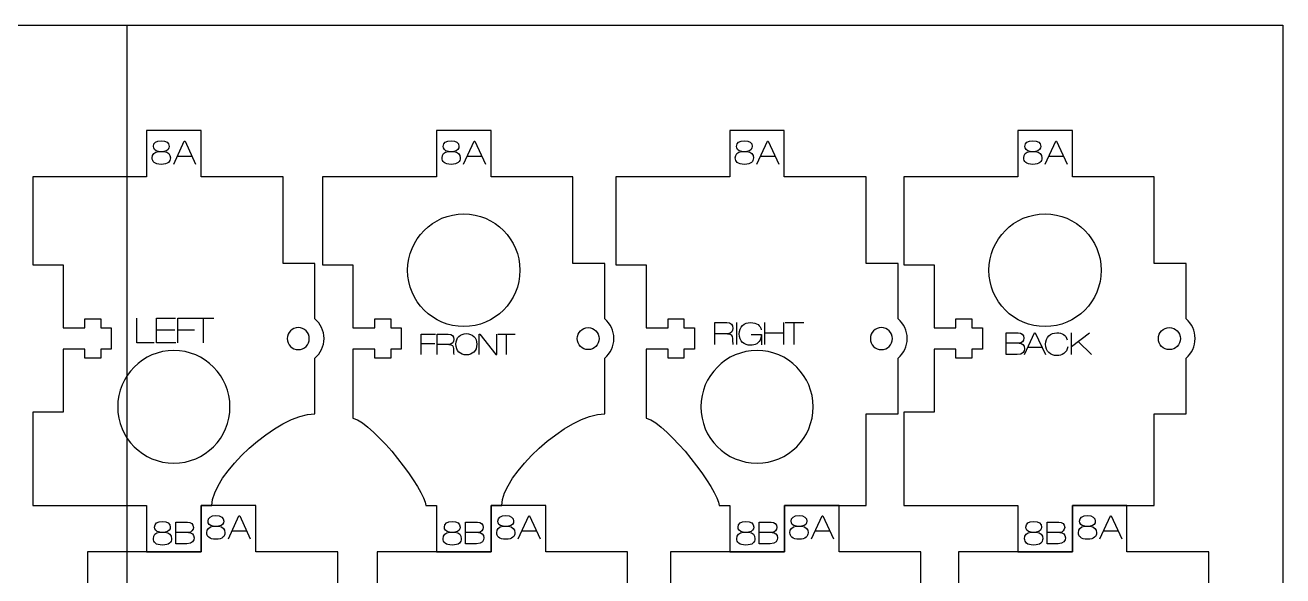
# Model space of a CAD drawing. Header units: millimetres. Extents: x 0 to 305, y -305 to 0.
# Drawn here: x 139 to 304.8, y -72.6 to 0 of the extents above; entities that cross this region are included whole.
import ezdxf

# ---------------------------------------------------------------- set-up
doc = ezdxf.new("R2010")
doc.units = ezdxf.units.MM
doc.layers.add('CUTS', color=1, linetype='Continuous', true_color=0xff0000)
doc.layers.add('TEXT', color=5, linetype='Continuous', true_color=0x0000ff)
doc.layers.add('laser bed referance', color=3, linetype='Continuous', lineweight=25, true_color=0x00ff00)
doc.layers.add('Referance lines', color=2, linetype='Continuous', lineweight=25, true_color=0xffff00)

msp = doc.modelspace()

# ---------------------------------------------------------------- linework, layer by layer
at = {"layer": 'CUTS', "color": 1, "lineweight": 25, "true_color": 0xff0000}
for points in [[(177.2, -38.71), (177.2, -31.4), (173, -31.4), (173, -20), (162.2, -20), (162.2, -13.9), (155, -13.9), (155, -20), (140, -20), (140, -31.6), (144, -31.6), (144, -39.9), (146.87, -39.9), (146.87, -38.7), (148.97, -38.7), (148.97, -39.9), (150.35, -39.9), (150.35, -42.7), (148.97, -42.7), (148.97, -43.9), (146.87, -43.9), (146.87, -42.7), (144, -42.7), (144, -51), (140, -51), (140, -63.3), (155, -63.3), (155, -69.4), (162.2, -69.4), (162.2, -63.3), (163.61, -63.3), (163.61, -63.3)], [(215.42, -38.71), (215.42, -31.4), (211.22, -31.4), (211.22, -20), (200.42, -20), (200.42, -13.9), (193.22, -13.9), (193.22, -20), (178.22, -20), (178.22, -31.6), (182.22, -31.6), (182.22, -39.9), (185.09, -39.9), (185.09, -38.7), (187.19, -38.7), (187.19, -39.9), (188.58, -39.9), (188.58, -42.7), (187.19, -42.7), (187.19, -43.9), (185.09, -43.9), (185.09, -42.7), (182.22, -42.7), (182.22, -51.77), (182.22, -51.77), (182.22, -51.77)], [(254.08, -38.71), (254.08, -31.4), (249.88, -31.4), (249.88, -20), (239.08, -20), (239.08, -13.9), (231.88, -13.9), (231.88, -20), (216.88, -20), (216.88, -31.6), (220.88, -31.6), (220.88, -39.9), (223.75, -39.9), (223.75, -38.7), (225.85, -38.7), (225.85, -39.9), (227.24, -39.9), (227.24, -42.7), (225.85, -42.7), (225.85, -43.9), (223.75, -43.9), (223.75, -42.7), (220.88, -42.7), (220.88, -51.77), (220.88, -51.77)], [(292.05, -38.71), (292.05, -31.4), (287.85, -31.4), (287.85, -20), (277.05, -20), (277.05, -13.9), (269.85, -13.9), (269.85, -20), (254.85, -20), (254.85, -31.6), (258.85, -31.6), (258.85, -39.9), (261.71, -39.9), (261.71, -38.7), (263.81, -38.7), (263.81, -39.9), (265.2, -39.9), (265.2, -42.7), (263.81, -42.7), (263.81, -43.9), (261.71, -43.9), (261.71, -42.7), (258.85, -42.7), (258.85, -51), (254.85, -51), (254.85, -63.3), (269.85, -63.3), (269.85, -69.4), (277.05, -69.4), (277.05, -63.3), (287.85, -63.3), (287.85, -51.2), (292.05, -51.2), (292.05, -43.89)], [(177.2, -51.2), (177.2, -43.89)], [(215.42, -51.2), (215.42, -43.89)], [(254.08, -51.2), (254.08, -43.89)], [(230.48, -63.3), (230.48, -63.3), (231.88, -63.3), (231.88, -69.4), (239.09, -69.4), (239.09, -63.3), (249.88, -63.3), (249.88, -51.2), (254.08, -51.2), (254.08, -51.2), (254.08, -51.2)], [(180.2, -80.8), (180.2, -69.4), (169.4, -69.4), (169.4, -63.3), (162.2, -63.3), (162.2, -69.4), (147.2, -69.4), (147.2, -81)], [(218.42, -80.8), (218.42, -69.4), (207.62, -69.4), (207.62, -63.3), (200.42, -63.3), (200.42, -69.4), (185.42, -69.4), (185.42, -81)], [(191.81, -63.3), (191.81, -63.3), (193.22, -63.3), (193.22, -69.4), (200.42, -69.4), (200.42, -63.3), (201.83, -63.3), (201.83, -63.3)], [(257.09, -80.8), (257.09, -69.4), (246.29, -69.4), (246.29, -63.3), (239.09, -63.3), (239.09, -69.4), (224.09, -69.4), (224.09, -81)], [(295.05, -80.8), (295.05, -69.4), (284.25, -69.4), (284.25, -63.3), (277.05, -63.3), (277.05, -69.4), (262.05, -69.4), (262.05, -81)]]:
    msp.add_lwpolyline(points, dxfattribs=at)
for points in [[(189.42, -32.3), (189.42, -28.2), (192.74, -24.87), (196.82, -24.87)], [(196.82, -24.87), (200.91, -24.87), (204.22, -28.2), (204.22, -32.3)], [(266.05, -32.3), (266.05, -28.2), (269.36, -24.87), (273.45, -24.87)], [(273.45, -24.87), (277.53, -24.87), (280.85, -28.2), (280.85, -32.3)], [(196.82, -39.72), (192.74, -39.72), (189.42, -36.4), (189.42, -32.3)], [(204.22, -32.3), (204.22, -36.4), (200.91, -39.72), (196.82, -39.72)], [(273.45, -39.72), (269.36, -39.72), (266.05, -36.4), (266.05, -32.3)], [(280.85, -32.3), (280.85, -36.4), (277.53, -39.72), (273.45, -39.72)], [(178.4, -41.3), (178.4, -40.26), (177.93, -39.34), (177.2, -38.71)], [(216.62, -41.3), (216.62, -40.26), (216.16, -39.34), (215.42, -38.71)], [(255.28, -41.3), (255.28, -40.26), (254.82, -39.34), (254.08, -38.71)], [(293.24, -41.3), (293.24, -40.26), (292.78, -39.34), (292.05, -38.71)], [(175, -39.85), (174.2, -39.85), (173.55, -40.5), (173.55, -41.3)], [(173.55, -41.3), (173.55, -42.1), (174.2, -42.75), (175, -42.75)], [(176.45, -41.3), (176.45, -40.5), (175.8, -39.85), (175, -39.85)], [(175, -42.75), (175.8, -42.75), (176.45, -42.1), (176.45, -41.3)], [(177.2, -43.89), (177.93, -43.26), (178.4, -42.34), (178.4, -41.3)], [(211.77, -41.3), (211.77, -40.5), (212.42, -39.85), (213.22, -39.85)], [(213.22, -42.75), (212.42, -42.75), (211.77, -42.1), (211.77, -41.3)], [(213.22, -39.85), (214.02, -39.85), (214.67, -40.5), (214.67, -41.3)], [(214.67, -41.3), (214.67, -42.1), (214.02, -42.75), (213.22, -42.75)], [(215.42, -43.89), (216.16, -43.26), (216.62, -42.34), (216.62, -41.3)], [(251.88, -39.85), (251.08, -39.85), (250.43, -40.5), (250.43, -41.3)], [(250.43, -41.3), (250.43, -42.1), (251.08, -42.75), (251.88, -42.75)], [(253.33, -41.3), (253.33, -40.5), (252.69, -39.85), (251.88, -39.85)], [(251.88, -42.75), (252.69, -42.75), (253.33, -42.1), (253.33, -41.3)], [(254.08, -43.89), (254.82, -43.26), (255.28, -42.34), (255.28, -41.3)], [(288.4, -41.3), (288.4, -40.5), (289.05, -39.85), (289.85, -39.85)], [(289.85, -42.75), (289.05, -42.75), (288.4, -42.1), (288.4, -41.3)], [(289.85, -39.85), (290.65, -39.85), (291.3, -40.5), (291.3, -41.3)], [(291.3, -41.3), (291.3, -42.1), (290.65, -42.75), (289.85, -42.75)], [(292.05, -43.89), (292.78, -43.26), (293.24, -42.34), (293.24, -41.3)], [(158.6, -42.87), (154.51, -42.87), (151.2, -46.2), (151.2, -50.3)], [(166, -50.3), (166, -46.2), (162.69, -42.87), (158.6, -42.87)], [(235.48, -42.87), (231.4, -42.87), (228.08, -46.2), (228.08, -50.3)], [(242.88, -50.3), (242.88, -46.2), (239.57, -42.87), (235.48, -42.87)], [(151.2, -50.3), (151.2, -54.4), (154.51, -57.72), (158.6, -57.72)], [(158.6, -57.72), (162.69, -57.72), (166, -54.4), (166, -50.3)], [(163.61, -63.3), (163.61, -59.28), (172.25, -51.2), (177.2, -51.2)], [(201.83, -63.3), (201.83, -59.28), (210.47, -51.2), (215.42, -51.2)], [(228.08, -50.3), (228.08, -54.4), (231.4, -57.72), (235.48, -57.72)], [(235.48, -57.72), (239.57, -57.72), (242.88, -54.4), (242.88, -50.3)], [(182.22, -51.77), (185.12, -52.58), (191.81, -61.32), (191.81, -63.3)], [(220.88, -51.77), (223.78, -52.58), (230.48, -61.32), (230.48, -63.3)]]:
    msp.add_open_spline(points, degree=3, dxfattribs=at)
at = {"layer": 'laser bed referance'}
for p, q in [((0, 0), (304.8, 0)), ((304.8, 0), (304.8, -304.8))]:
    msp.add_line(p, q, dxfattribs=at)
at = {"layer": 'Referance lines'}
msp.add_line((152.4, 0), (152.4, -304.8), dxfattribs=at)
at = {"layer": 'TEXT', "color": 5, "lineweight": 25, "true_color": 0x0000ff}
for points in [[(158.59, -18.3), (159.98, -15.28), (160.09, -15.28), (161.47, -18.3)], [(196.8, -18.3), (198.19, -15.28), (198.3, -15.28), (199.68, -18.3)], [(235.46, -18.3), (236.85, -15.28), (236.96, -15.28), (238.34, -18.3)], [(273.48, -18.3), (274.87, -15.28), (274.98, -15.28), (276.37, -18.3)], [(156.6, -16.64), (156.6, -16.63)], [(156.6, -16.64), (157.29, -16.64)], [(157.29, -16.63), (157.29, -16.64)], [(161.01, -17.3), (159.04, -17.3)], [(194.81, -16.64), (194.81, -16.63)], [(194.81, -16.64), (195.5, -16.64)], [(195.5, -16.63), (195.5, -16.64)], [(199.22, -17.3), (197.25, -17.3)], [(233.47, -16.64), (233.47, -16.63)], [(233.47, -16.64), (234.16, -16.64)], [(234.16, -16.63), (234.16, -16.64)], [(237.89, -17.3), (235.91, -17.3)], [(271.5, -16.64), (271.5, -16.63)], [(271.5, -16.64), (272.18, -16.64)], [(272.18, -16.63), (272.18, -16.64)], [(275.91, -17.3), (273.93, -17.3)], [(155.99, -41.88), (153.71, -41.88), (153.71, -38.62)], [(158.87, -41.88), (156.31, -41.88), (156.31, -38.62), (158.84, -38.62)], [(159.15, -41.88), (159.15, -38.62), (161.44, -38.62)], [(161.08, -38.62), (163.89, -38.62)], [(162.49, -41.88), (162.49, -38.62)], [(229.92, -42.06), (229.92, -39.19), (231.5, -39.19)], [(232.78, -39.19), (232.78, -42.06)], [(236.51, -42.06), (236.51, -39.19)], [(238.97, -39.19), (238.97, -42.06)], [(239.17, -39.19), (241.64, -39.19)], [(240.36, -42.06), (240.36, -39.22)], [(156.31, -40.14), (158.74, -40.14)], [(159.15, -40.14), (161.31, -40.14)], [(191.22, -43.39), (191.22, -40.71), (193.1, -40.71)], [(193.3, -43.39), (193.3, -40.71), (194.77, -40.71)], [(198.86, -43.39), (198.86, -40.71), (198.96, -40.71), (201.07, -43.39), (201.16, -43.39), (201.16, -40.71)], [(201.31, -40.71), (203.62, -40.71)], [(202.47, -43.39), (202.47, -40.71)], [(231.61, -40.66), (231.61, -40.67), (229.92, -40.67)], [(234.72, -40.78), (236.07, -40.78), (236.07, -42.13)], [(236.51, -40.53), (238.97, -40.53)], [(268.33, -40.55), (269.89, -40.55)], [(269.79, -43.42), (268.33, -43.42), (268.33, -40.55), (268.33, -40.55)], [(270.75, -43.42), (272.07, -40.55), (272.17, -40.55), (273.49, -43.42)], [(276.93, -42.35), (279.3, -40.55)], [(276.93, -43.42), (276.93, -40.55)], [(191.22, -41.96), (192.99, -41.96)], [(194.87, -42.08), (194.87, -42.09), (193.3, -42.09)], [(270.03, -41.92), (268.33, -41.91)], [(270.03, -41.91), (270.03, -41.92)], [(273.06, -42.47), (271.18, -42.47)], [(277.81, -41.69), (279.56, -43.42)], [(158.85, -65.48), (160.41, -65.48)], [(160.31, -68.35), (158.85, -68.35), (158.85, -65.48), (158.85, -65.48)], [(163.8, -66.04), (163.8, -66.03)], [(163.8, -66.04), (164.49, -66.04)], [(164.49, -66.03), (164.49, -66.04)], [(165.79, -67.7), (167.18, -64.68), (167.29, -64.68), (168.67, -67.7)], [(197.06, -65.48), (198.62, -65.48)], [(198.52, -68.35), (197.06, -68.35), (197.06, -65.48), (197.06, -65.48)], [(202.01, -66.04), (202.01, -66.03)], [(202.01, -66.04), (202.7, -66.04)], [(202.7, -66.03), (202.7, -66.04)], [(204, -67.7), (205.39, -64.68), (205.5, -64.68), (206.88, -67.7)], [(235.77, -65.48), (237.33, -65.48)], [(237.23, -68.35), (235.77, -68.35), (235.77, -65.48), (235.77, -65.48)], [(240.67, -66.04), (240.67, -66.03)], [(240.67, -66.04), (241.36, -66.04)], [(241.36, -66.03), (241.36, -66.04)], [(242.66, -67.7), (244.05, -64.68), (244.16, -64.68), (245.55, -67.7)], [(273.71, -65.48), (275.27, -65.48)], [(275.17, -68.35), (273.71, -68.35), (273.71, -65.48), (273.71, -65.48)], [(278.7, -66.04), (278.7, -66.03)], [(278.7, -66.04), (279.38, -66.04)], [(279.38, -66.03), (279.38, -66.04)], [(280.68, -67.7), (282.07, -64.68), (282.18, -64.68), (283.57, -67.7)], [(156.75, -66.81), (157.44, -66.81)], [(156.75, -66.81), (156.75, -66.81)], [(157.44, -66.81), (157.44, -66.81)], [(160.55, -66.85), (158.85, -66.85)], [(160.55, -66.85), (160.55, -66.85)], [(168.22, -66.7), (166.24, -66.7)], [(194.96, -66.81), (195.65, -66.81)], [(194.96, -66.81), (194.96, -66.81)], [(195.65, -66.81), (195.65, -66.81)], [(198.76, -66.85), (197.06, -66.85)], [(198.76, -66.85), (198.76, -66.85)], [(206.43, -66.7), (204.45, -66.7)], [(233.67, -66.81), (234.36, -66.81)], [(233.67, -66.81), (233.67, -66.81)], [(234.36, -66.81), (234.36, -66.81)], [(237.47, -66.85), (235.77, -66.85)], [(237.47, -66.85), (237.47, -66.85)], [(245.09, -66.7), (243.11, -66.7)], [(271.61, -66.81), (272.3, -66.81)], [(271.61, -66.81), (271.61, -66.81)], [(272.3, -66.81), (272.3, -66.81)], [(275.41, -66.85), (273.71, -66.85)], [(275.41, -66.85), (275.41, -66.85)], [(283.11, -66.7), (281.14, -66.7)]]:
    msp.add_lwpolyline(points, dxfattribs=at)
for points in [[(155.91, -15.98), (155.91, -15.49), (156.28, -15.23), (156.94, -15.23)], [(156.6, -16.63), (156.07, -16.59), (155.91, -16.23), (155.91, -15.98)], [(156.94, -15.23), (157.61, -15.23), (157.98, -15.49), (157.98, -15.98)], [(157.98, -15.98), (157.98, -16.23), (157.83, -16.59), (157.29, -16.63)], [(194.12, -15.98), (194.12, -15.49), (194.49, -15.23), (195.16, -15.23)], [(194.81, -16.63), (194.28, -16.59), (194.12, -16.23), (194.12, -15.98)], [(195.16, -15.23), (195.82, -15.23), (196.19, -15.49), (196.19, -15.98)], [(196.19, -15.98), (196.19, -16.23), (196.04, -16.59), (195.5, -16.63)], [(232.78, -15.98), (232.78, -15.49), (233.15, -15.23), (233.82, -15.23)], [(233.47, -16.63), (232.94, -16.59), (232.78, -16.23), (232.78, -15.98)], [(233.82, -15.23), (234.48, -15.23), (234.85, -15.49), (234.85, -15.98)], [(234.85, -15.98), (234.85, -16.23), (234.7, -16.59), (234.16, -16.63)], [(270.8, -15.98), (270.8, -15.49), (271.17, -15.23), (271.84, -15.23)], [(271.5, -16.63), (270.96, -16.59), (270.8, -16.23), (270.8, -15.98)], [(271.84, -15.23), (272.51, -15.23), (272.88, -15.49), (272.88, -15.98)], [(272.88, -15.98), (272.88, -16.23), (272.72, -16.59), (272.18, -16.63)], [(155.75, -17.49), (155.75, -17.01), (156, -16.7), (156.6, -16.64)], [(156.94, -18.35), (156.05, -18.35), (155.75, -17.95), (155.75, -17.49)], [(158.14, -17.49), (158.14, -17.95), (157.84, -18.35), (156.94, -18.35)], [(157.29, -16.64), (157.89, -16.7), (158.14, -17.01), (158.14, -17.49)], [(193.96, -17.49), (193.96, -17.01), (194.21, -16.7), (194.81, -16.64)], [(195.16, -18.35), (194.26, -18.35), (193.96, -17.95), (193.96, -17.49)], [(196.35, -17.49), (196.35, -17.95), (196.05, -18.35), (195.16, -18.35)], [(195.5, -16.64), (196.1, -16.7), (196.35, -17.01), (196.35, -17.49)], [(232.62, -17.49), (232.62, -17.01), (232.87, -16.7), (233.47, -16.64)], [(233.82, -18.35), (232.92, -18.35), (232.62, -17.95), (232.62, -17.49)], [(235.01, -17.49), (235.01, -17.95), (234.71, -18.35), (233.82, -18.35)], [(234.16, -16.64), (234.76, -16.7), (235.01, -17.01), (235.01, -17.49)], [(270.65, -17.49), (270.65, -17.01), (270.9, -16.7), (271.5, -16.64)], [(271.84, -18.35), (270.94, -18.35), (270.65, -17.95), (270.65, -17.49)], [(273.03, -17.49), (273.03, -17.95), (272.74, -18.35), (271.84, -18.35)], [(272.18, -16.64), (272.78, -16.7), (273.03, -17.01), (273.03, -17.49)], [(231.5, -39.19), (232.08, -39.19), (232.3, -39.46), (232.3, -39.98)], [(233.13, -40.69), (233.13, -39.74), (233.79, -39.19), (234.61, -39.19)], [(234.61, -39.19), (235.51, -39.19), (235.92, -39.59), (236.03, -40.15)], [(194.77, -40.71), (195.31, -40.71), (195.51, -40.97), (195.51, -41.44)], [(195.51, -41.44), (195.51, -41.7), (195.34, -42.05), (194.87, -42.08)], [(195.78, -42.05), (195.78, -41.16), (196.4, -40.65), (197.16, -40.65)], [(197.16, -40.65), (197.93, -40.65), (198.55, -41.16), (198.55, -42.05)], [(232.3, -39.98), (232.3, -40.25), (232.11, -40.63), (231.61, -40.66)], [(231.61, -40.67), (232.05, -40.67), (232.24, -40.88), (232.24, -41.27)], [(232.24, -41.27), (232.24, -41.38), (232.25, -41.95), (232.31, -42.06)], [(234.61, -42.19), (233.79, -42.19), (233.13, -41.64), (233.13, -40.69)], [(235.97, -41.26), (235.77, -41.92), (235.21, -42.19), (234.61, -42.19)], [(236.07, -40.78), (236.03, -41.11), (235.97, -41.26), (235.97, -41.26)], [(269.89, -40.55), (270.35, -40.55), (270.66, -40.79), (270.66, -41.26)], [(270.66, -41.26), (270.66, -41.6), (270.36, -41.92), (270.03, -41.91)], [(273.51, -42.05), (273.51, -41.1), (274.18, -40.55), (275, -40.55)], [(275, -40.55), (275.68, -40.55), (276.22, -40.83), (276.37, -41.45)], [(194.87, -42.09), (195.28, -42.09), (195.46, -42.28), (195.46, -42.65)], [(195.46, -42.65), (195.46, -42.75), (195.47, -43.28), (195.52, -43.39)], [(197.16, -43.45), (196.4, -43.45), (195.78, -42.93), (195.78, -42.05)], [(198.55, -42.05), (198.55, -42.93), (197.93, -43.45), (197.16, -43.45)], [(270.75, -42.64), (270.75, -42.97), (270.54, -43.42), (269.79, -43.42)], [(270.03, -41.92), (270.4, -41.94), (270.75, -42.14), (270.75, -42.64)], [(275, -43.55), (274.18, -43.55), (273.51, -43), (273.51, -42.05)], [(276.44, -42.39), (276.35, -43.16), (275.66, -43.55), (275, -43.55)], [(163.11, -65.38), (163.11, -64.89), (163.48, -64.63), (164.15, -64.63)], [(164.15, -64.63), (164.81, -64.63), (165.18, -64.89), (165.18, -65.38)], [(201.32, -65.38), (201.32, -64.89), (201.69, -64.63), (202.36, -64.63)], [(202.36, -64.63), (203.02, -64.63), (203.39, -64.89), (203.39, -65.38)], [(239.98, -65.38), (239.98, -64.89), (240.35, -64.63), (241.02, -64.63)], [(241.02, -64.63), (241.69, -64.63), (242.05, -64.89), (242.05, -65.38)], [(278, -65.38), (278, -64.89), (278.37, -64.63), (279.04, -64.63)], [(279.04, -64.63), (279.71, -64.63), (280.08, -64.89), (280.08, -65.38)], [(156.06, -66.15), (156.06, -65.66), (156.43, -65.41), (157.1, -65.41)], [(156.75, -66.81), (156.22, -66.77), (156.06, -66.4), (156.06, -66.15)], [(157.1, -65.41), (157.76, -65.41), (158.13, -65.66), (158.13, -66.15)], [(158.13, -66.15), (158.13, -66.4), (157.98, -66.77), (157.44, -66.81)], [(160.41, -65.48), (160.87, -65.48), (161.18, -65.73), (161.18, -66.19)], [(161.18, -66.19), (161.18, -66.53), (160.89, -66.85), (160.55, -66.85)], [(162.95, -66.89), (162.95, -66.41), (163.2, -66.1), (163.8, -66.04)], [(163.8, -66.03), (163.27, -65.99), (163.11, -65.63), (163.11, -65.38)], [(165.18, -65.38), (165.18, -65.63), (165.03, -65.99), (164.49, -66.03)], [(164.49, -66.04), (165.09, -66.1), (165.34, -66.41), (165.34, -66.89)], [(194.27, -66.15), (194.27, -65.66), (194.64, -65.41), (195.31, -65.41)], [(194.96, -66.81), (194.43, -66.77), (194.27, -66.4), (194.27, -66.15)], [(195.31, -65.41), (195.97, -65.41), (196.34, -65.66), (196.34, -66.15)], [(196.34, -66.15), (196.34, -66.4), (196.19, -66.77), (195.65, -66.81)], [(198.62, -65.48), (199.08, -65.48), (199.39, -65.73), (199.39, -66.19)], [(199.39, -66.19), (199.39, -66.53), (199.1, -66.85), (198.76, -66.85)], [(201.16, -66.89), (201.16, -66.41), (201.41, -66.1), (202.01, -66.04)], [(202.01, -66.03), (201.48, -65.99), (201.32, -65.63), (201.32, -65.38)], [(203.39, -65.38), (203.39, -65.63), (203.24, -65.99), (202.7, -66.03)], [(202.7, -66.04), (203.3, -66.1), (203.55, -66.41), (203.55, -66.89)], [(232.98, -66.15), (232.98, -65.66), (233.35, -65.41), (234.02, -65.41)], [(233.67, -66.81), (233.14, -66.77), (232.98, -66.4), (232.98, -66.15)], [(234.02, -65.41), (234.68, -65.41), (235.05, -65.66), (235.05, -66.15)], [(235.05, -66.15), (235.05, -66.4), (234.9, -66.77), (234.36, -66.81)], [(237.33, -65.48), (237.79, -65.48), (238.1, -65.73), (238.1, -66.19)], [(238.1, -66.19), (238.1, -66.53), (237.81, -66.85), (237.47, -66.85)], [(239.82, -66.89), (239.82, -66.41), (240.07, -66.1), (240.67, -66.04)], [(240.67, -66.03), (240.14, -65.99), (239.98, -65.63), (239.98, -65.38)], [(242.05, -65.38), (242.05, -65.63), (241.9, -65.99), (241.36, -66.03)], [(241.36, -66.04), (241.96, -66.1), (242.21, -66.41), (242.21, -66.89)], [(270.92, -66.15), (270.92, -65.66), (271.29, -65.41), (271.95, -65.41)], [(271.61, -66.81), (271.07, -66.77), (270.92, -66.4), (270.92, -66.15)], [(271.95, -65.41), (272.62, -65.41), (272.99, -65.66), (272.99, -66.15)], [(272.99, -66.15), (272.99, -66.4), (272.83, -66.77), (272.3, -66.81)], [(275.27, -65.48), (275.72, -65.48), (276.04, -65.73), (276.04, -66.19)], [(276.04, -66.19), (276.04, -66.53), (275.75, -66.85), (275.41, -66.85)], [(277.85, -66.89), (277.85, -66.41), (278.1, -66.1), (278.7, -66.04)], [(278.7, -66.03), (278.16, -65.99), (278, -65.63), (278, -65.38)], [(280.08, -65.38), (280.08, -65.63), (279.92, -65.99), (279.38, -66.03)], [(279.38, -66.04), (279.99, -66.1), (280.23, -66.41), (280.23, -66.89)], [(155.9, -67.67), (155.9, -67.19), (156.15, -66.87), (156.75, -66.81)], [(157.1, -68.52), (156.2, -68.52), (155.9, -68.13), (155.9, -67.67)], [(158.29, -67.67), (158.29, -68.13), (157.99, -68.52), (157.1, -68.52)], [(157.44, -66.81), (158.04, -66.87), (158.29, -67.19), (158.29, -67.67)], [(161.27, -67.57), (161.27, -67.91), (161.06, -68.35), (160.31, -68.35)], [(160.55, -66.85), (160.92, -66.87), (161.27, -67.07), (161.27, -67.57)], [(164.15, -67.75), (163.25, -67.75), (162.95, -67.35), (162.95, -66.89)], [(165.34, -66.89), (165.34, -67.35), (165.04, -67.75), (164.15, -67.75)], [(194.11, -67.67), (194.11, -67.19), (194.36, -66.87), (194.96, -66.81)], [(195.31, -68.52), (194.41, -68.52), (194.11, -68.13), (194.11, -67.67)], [(196.5, -67.67), (196.5, -68.13), (196.2, -68.52), (195.31, -68.52)], [(195.65, -66.81), (196.25, -66.87), (196.5, -67.19), (196.5, -67.67)], [(199.48, -67.57), (199.48, -67.91), (199.27, -68.35), (198.52, -68.35)], [(198.76, -66.85), (199.13, -66.87), (199.48, -67.07), (199.48, -67.57)], [(202.36, -67.75), (201.46, -67.75), (201.16, -67.35), (201.16, -66.89)], [(203.55, -66.89), (203.55, -67.35), (203.25, -67.75), (202.36, -67.75)], [(232.82, -67.67), (232.82, -67.19), (233.07, -66.87), (233.67, -66.81)], [(234.02, -68.52), (233.12, -68.52), (232.82, -68.13), (232.82, -67.67)], [(235.21, -67.67), (235.21, -68.13), (234.91, -68.52), (234.02, -68.52)], [(234.36, -66.81), (234.96, -66.87), (235.21, -67.19), (235.21, -67.67)], [(238.19, -67.57), (238.19, -67.91), (237.98, -68.35), (237.23, -68.35)], [(237.47, -66.85), (237.84, -66.87), (238.19, -67.07), (238.19, -67.57)], [(241.02, -67.75), (240.12, -67.75), (239.82, -67.35), (239.82, -66.89)], [(242.21, -66.89), (242.21, -67.35), (241.91, -67.75), (241.02, -67.75)], [(270.76, -67.67), (270.76, -67.19), (271.01, -66.87), (271.61, -66.81)], [(271.95, -68.52), (271.06, -68.52), (270.76, -68.13), (270.76, -67.67)], [(273.15, -67.67), (273.15, -68.13), (272.85, -68.52), (271.95, -68.52)], [(272.3, -66.81), (272.9, -66.87), (273.15, -67.19), (273.15, -67.67)], [(276.13, -67.57), (276.13, -67.91), (275.92, -68.35), (275.17, -68.35)], [(275.41, -66.85), (275.78, -66.87), (276.13, -67.07), (276.13, -67.57)], [(279.04, -67.75), (278.14, -67.75), (277.85, -67.35), (277.85, -66.89)], [(280.23, -66.89), (280.23, -67.35), (279.94, -67.75), (279.04, -67.75)]]:
    msp.add_open_spline(points, degree=3, dxfattribs=at)

doc.saveas('drawing.dxf')
